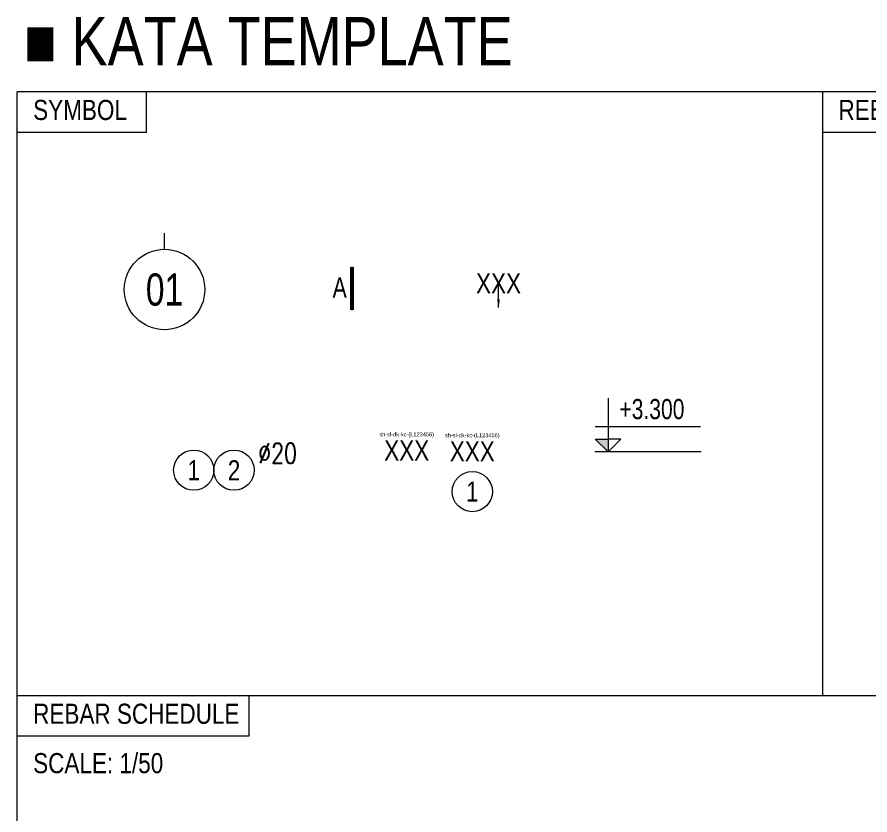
# Model space of a CAD drawing. Header units: millimetres. Extents: x -642477 to 1168880, y -27982 to 330379.
# Drawn here: x -486328 to -475737, y 80691 to 90602 of the extents above; entities that cross this region are included whole.
import ezdxf
from ezdxf.enums import TextEntityAlignment as Align

# ---------------------------------------------------------------- set-up
doc = ezdxf.new("R2010")
doc.units = ezdxf.units.MM
doc.linetypes.add('CENTER2', pattern=[1.125, 0.75, -0.125, 0.125, -0.125])
doc.layers.get('0').update_dxf_attribs({"lineweight": 20})
doc.layers.get('Defpoints').update_dxf_attribs({"color": 151, "lineweight": 9})
for name, color, linetype, lineweight in [('NDC_FRAME', 7, 'Continuous', 20), ('NDC_S_ANNO', 7, 'Continuous', 20), ('NDC_S_AXIS', 5, 'CENTER2', 13), ('NDC_S_DIM', 1, 'Continuous', 15), ('NDC_S_SYMBOL', 1, 'Continuous', 15), ('NDC_S_TEXT SYMBOL', 7, 'Continuous', 20), ('NDC_S_VN TEXT', 7, 'Continuous', 20)]:
    doc.layers.add(name, color=color, linetype=linetype, lineweight=lineweight)
doc.styles.add('ARIAL', font='arial.ttf', dxfattribs={"width": 0.8})
doc.styles.add('NDC_ANNO', font='', dxfattribs={"width": 0.8})
doc.styles.add('NDC_DIM', font='', dxfattribs={"width": 0.75})
doc.styles.add('NDC_EN TXT', font='romans.shx', dxfattribs={"width": 0.8})
doc.styles.add('NDC_VIE TXT', font='arial.ttf', dxfattribs={"width": 0.8})
doc.styles.get('NDC_ANNO').set_extended_font_data('Dotum')
doc.styles.get('NDC_DIM').set_extended_font_data('Dotum')
doc.dimstyles.new('NDC_dim_iso', dxfattribs={"dimtxt": 2.2, "dimasz": 1, "dimexe": 1.5, "dimexo": 2.5, "dimgap": 1, "dimtad": 1, "dimdec": 0, "dimzin": 0, "dimdsep": 46, "dimtxsty": 'NDC_DIM', "dimblk": 'DIMMARK', "dimcen": 0.09, "dimdle": 1.2, "dimclrd": 1, "dimclre": 1, "dimclrt": 3, "dimadec": 0, "dimazin": 0, "dimtfac": 1, "dimtdec": 0, "dimtix": 1, "dimtofl": 0, "dimtmove": 0, "dimatfit": 3, "dimfxl": 6, "dimfxlon": 1, "dimtolj": 1, "dimtzin": 0, "dimarcsym": 0})

# ---------------------------------------------------------------- blocks, each defined once
blk = doc.blocks.new('*U202')
at = {"layer": 'NDC_S_DIM'}
blk.add_circle((0, 0), 5, dxfattribs=at)
at = {"layer": 'NDC_S_SYMBOL'}
blk.add_line((0, 5), (0, 7), dxfattribs=at)
at = {"layer": 'NDC_S_TEXT SYMBOL', "color": 7, "style": 'NDC_ANNO', "width": 0.8}
blk.add_attdef('GRID', text='', height=4, dxfattribs=at).set_placement((0, 0), align=Align.MIDDLE)
blk = doc.blocks.new('*U160')
for centre in [(-7.5, 0), (-2.5, 0)]:
    blk.add_circle(centre, 2.5)
at = {"layer": 'NDC_S_VN TEXT', "color": 3, "style": 'NDC_EN TXT', "width": 0.75}
blk.add_attdef('DK1', (0.5, 0.85), '', height=2.5, dxfattribs=at)
at = {"layer": 'NDC_S_VN TEXT', "color": 7, "style": 'ARIAL', "width": 0.8}
for tag, p in [('SH1', (-7.5, 0)), ('SH2', (-2.5, 0))]:
    blk.add_attdef(tag, text='', height=2.5, dxfattribs=at).set_placement(p, align=Align.MIDDLE)
blk = doc.blocks.new('kata_block_KHTCT')
at = {"layer": 'Defpoints', "color": 8, "style": 'ARIAL', "width": 0.8}
blk.add_attdef('CONG_THUC', text='', height=0.5, dxfattribs=at).set_placement((0, 2), align=Align.MIDDLE_CENTER)
at = {"layer": 'NDC_S_VN TEXT', "color": 3, "style": 'ARIAL', "width": 0.8}
blk.add_attdef('CHU_THICH', text='', height=2.5, dxfattribs=at).set_placement((0, 0), align=Align.MIDDLE_CENTER)
blk = doc.blocks.new('DIMMARK')
at = {"layer": 'NDC_S_DIM', "color": 1}
blk.add_line((-1.5, 0), (1, 0), dxfattribs=at)
at = {"layer": 'NDC_S_DIM', "color": 2, "const_width": 0.1}
blk.add_lwpolyline([(-0.42, -0.42), (0.42, 0.42)], dxfattribs=at)
blk = doc.blocks.new('*U137')
blk.add_circle((0, -5), 2.5)
at = {"layer": 'Defpoints', "color": 8, "style": 'ARIAL', "width": 0.8}
blk.add_attdef('CONG_THUC', text='', height=0.5, dxfattribs=at).set_placement((0, 2), align=Align.MIDDLE_CENTER)
at = {"layer": 'NDC_S_VN TEXT', "color": 3, "style": 'ARIAL', "width": 0.8}
blk.add_attdef('CHU_THICH', text='', height=2.5, dxfattribs=at).set_placement((0, 0), align=Align.MIDDLE_CENTER)
at = {"layer": 'NDC_S_VN TEXT', "color": 7, "style": 'ARIAL', "width": 0.8}
blk.add_attdef('SH', text='', height=2.5, dxfattribs=at).set_placement((0, -5), align=Align.MIDDLE)
blk = doc.blocks.new('*U205')
at = {"layer": 'NDC_S_ANNO', "linetype": 'ByBlock', "lineweight": -2}
blk.add_line((0, 4.36), (0, -1), dxfattribs=at)
at = {"layer": 'NDC_S_ANNO', "ltscale": 0.005, "const_width": 0.5}
blk.add_lwpolyline([(0, -1), (0, 4.36)], dxfattribs=at)
at = {"layer": 'NDC_S_TEXT SYMBOL', "linetype": 'ByBlock', "lineweight": -2, "style": 'NDC_ANNO', "width": 0.8}
blk.add_attdef('DETAIL', text='', height=2.5, dxfattribs=at).set_placement((-0.64, 1.82), align=Align.MIDDLE_RIGHT)
blk = doc.blocks.new('kata_block_CT')
at = {"layer": 'NDC_S_ANNO'}
blk.add_hatch(color=3, dxfattribs=at).paths.add_polyline_path([(0, 1.6), (-1.61, 1.6), (0, 0)])
at = {"layer": 'NDC_S_ANNO', "ltscale": 50}
h = blk.add_hatch(dxfattribs=at)
h.set_pattern_fill('ANSI31', color=256, scale=1.406, style=0)
h.paths.add_polyline_path([(0, 1.6), (0, 0), (1.61, 1.6)])
for p, q in [((-1.59, 3.14), (11.47, 3.14)), ((11.56, 0), (-1.64, 0))]:
    blk.add_line(p, q, dxfattribs=at)
for points in [[(0, 6.69), (0, 0)], [(0, 0), (-1.61, 1.6), (0, 1.6)], [(0, 0), (1.61, 1.6), (0, 1.6)]]:
    blk.add_lwpolyline(points, dxfattribs=at)
at = {"layer": 'NDC_S_ANNO', "color": 8, "ltscale": 50}
blk.add_lwpolyline([(0, 0), (-1.61, 1.6), (0, 1.6)], dxfattribs=at)
at = {"layer": 'NDC_S_TEXT SYMBOL', "color": 3, "style": 'NDC_ANNO', "width": 0.8}
blk.add_attdef('CT', (1.41, 4.07), '', height=2.5, dxfattribs=at)
blk = doc.blocks.new('*U206')
at = {"layer": 'NDC_S_ANNO', "ltscale": 0.8, "style": 'ARIAL', "width": 0.8}
blk.add_attdef('TEN', text='', height=2.5, dxfattribs=at).set_placement((0, 3), align=Align.MIDDLE_CENTER)
at = {"layer": 'NDC_S_ANNO', "ltscale": 0.8, "style": 'ARIAL', "width": 0.8, "flags": 1}
blk.add_attdef('CHU_THICH', text='', height=2.5, dxfattribs=at).set_placement((0, 0), align=Align.MIDDLE_CENTER)
at = {"layer": 'Defpoints'}
blk.add_leader([(0, 0), (0, 3)], dimstyle='NDC_dim_iso', override={"dimgap": 0.625, "dimtad": 0}, dxfattribs=at)

msp = doc.modelspace()

# ---------------------------------------------------------------- linework, layer by layer
at = {"layer": 'NDC_FRAME'}
for p, q in [((-486327.7, 59673.3), (-486327.7, 89673.3)), ((-456327.7, 89673.3), (-486327.7, 89673.3)), ((-484719.1, 89173.3), (-484719.1, 89673.3)), ((-476327.7, 89673.3), (-476327.7, 82173.3)), ((-486327.7, 89173.3), (-484719.1, 89173.3)), ((-476327.7, 89173.3), (-473879.9, 89173.3)), ((-486327.7, 82173.3), (-456327.7, 82173.3)), ((-483445.2, 81673.3), (-483445.2, 82173.3)), ((-486327.7, 81673.3), (-483445.2, 81673.3))]:
    msp.add_line(p, q, dxfattribs=at)

# ---------------------------------------------------------------- block references
at = {"xscale": 100, "yscale": 100, "zscale": 100}
msp.add_blockref('kata_block_KHTCT', (-481489.4, 85218.7), dxfattribs=at).add_auto_attribs({'CHU_THICH': 'XXX', 'CONG_THUC': 'sh-sl-dk-kc-(L123456)'})
at = {"layer": 'NDC_S_AXIS', "xscale": 100, "yscale": 100, "zscale": 100}
msp.add_blockref('*U202', (-484496.3, 87217.6), dxfattribs=at).add_auto_attribs({'GRID': '01'})
at = {"layer": 'NDC_S_VN TEXT', "xscale": 100, "yscale": 100, "zscale": 100}
for name, p, values in [('*U205', (-482170.2, 87061.3), {'DETAIL': 'A'}), ('*U206', (-480349.1, 86994.1), {'TEN': 'XXX'}), ('kata_block_CT', (-478989.4, 85200.6), {'CT': '+3.300'}), ('*U137', (-480675.1, 85207.5), {'CHU_THICH': 'XXX', 'CONG_THUC': 'sh-sl-dk-kc-(L123456)', 'SH': '1'}), ('*U160', (-483383.7, 84973.7), {'SH1': '1', 'SH2': '2', 'DK1': '%%c20'})]:
    msp.add_blockref(name, p, dxfattribs=at).add_auto_attribs(values)

# ---------------------------------------------------------------- texts
at = {"layer": 'NDC_S_VN TEXT', "color": 3, "style": 'NDC_VIE TXT', "width": 0.8}
for s, height, p in [('■ KATA TEMPLATE ', 600, (-486241.4, 90301.8)), ('SYMBOL', 250, (-486127.7, 89448.3)), ('REBAR BLOCK', 250, (-476127.7, 89448.3)), ('REBAR SCHEDULE', 250, (-486127.7, 81948.3)), ('SCALE: 1/50', 250, (-486127.7, 81334.8))]:
    msp.add_text(s, height=height, dxfattribs=at).set_placement(p, align=Align.MIDDLE_LEFT)

doc.saveas('drawing.dxf')
